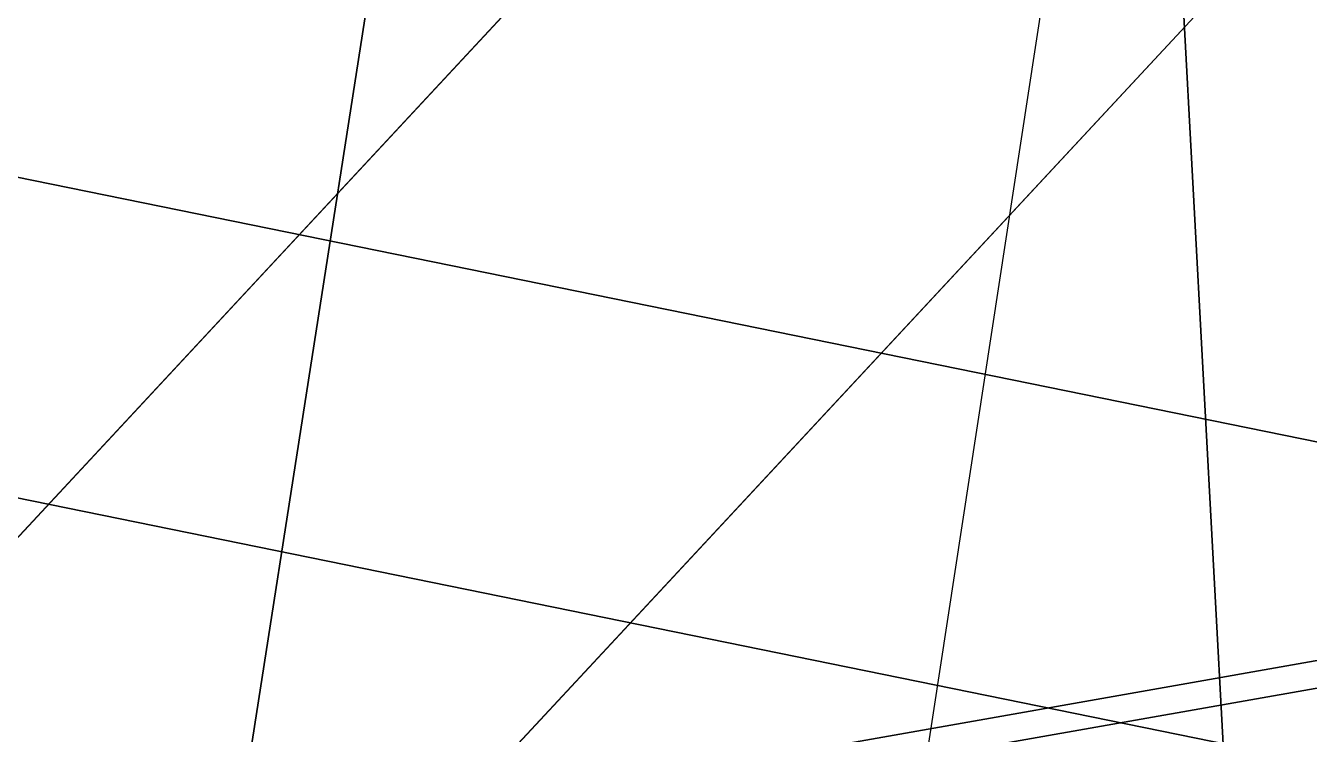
# Model space of a CAD drawing. Header units: metres. Extents: x 503497 to 504361, y 6966567 to 6966857.
# Drawn here: x 504125.425 to 504126.009, y 6966709.776 to 6966710.098 of the extents above; entities that cross this region are included whole.
import ezdxf

# ---------------------------------------------------------------- set-up
doc = ezdxf.new("R2010")
doc.units = ezdxf.units.M

msp = doc.modelspace()

# ---------------------------------------------------------------- linework, layer by layer
at = {"layer": 'SHADOW_APPROVED_20260111T072000'}
for points in [[(504124.9683, 6966704.1079), (504125.9354, 6966710.4181), (504052.7616, 6966725.3221), (504051.7945, 6966719.0119), (504124.9683, 6966704.1079)], [(504142.7149, 6966706.3611), (504141.9137, 6966701.2247), (504060.2357, 6966717.8609), (504061.0369, 6966722.9973), (504142.7149, 6966706.3611)], [(504145.7767, 6966705.8835), (504142.7149, 6966706.3611), (504061.0369, 6966722.9973), (504064.0987, 6966722.5197), (504145.7767, 6966705.8835)], [(504142.7149, 6966706.3611), (504142.7149, 6966706.3611), (504061.0369, 6966722.9973), (504061.0369, 6966722.9973), (504142.7149, 6966706.3611)], [(504144.9755, 6966700.7471), (504145.7767, 6966705.8835), (504064.0987, 6966722.5197), (504063.2975, 6966717.3833), (504144.9755, 6966700.7471)]]:
    msp.add_lwpolyline(points, close=True, dxfattribs=at)
msp.add_lwpolyline([(504124.6436, 6966689.8311), (504125.6223, 6966696.1052), (504122.7613, 6966696.5515), (504123.3955, 6966700.6171), (504123.6735, 6966701.1907), (504124.1841, 6966701.6081), (504124.6865, 6966701.7525), (504126.4679, 6966701.5261), (504126.6349, 6966702.5968), (504125.8564, 6966702.7697), (504125.4218, 6966703.0603), (504125.0625, 6966703.6133), (504124.9683, 6966704.1079), (504125.9354, 6966710.4181), (504127.8093, 6966710.1258), (504128.3574, 6966713.6393), (504140.8554, 6966711.6898), (504140.8554, 6966711.6898), (504140.7719, 6966711.1544), (504144.1851, 6966710.622), (504144.5661, 6966713.0647), (504153.1826, 6966711.7206), (504152.9477, 6966710.2148), (504167.8718, 6966707.8869)], dxfattribs=at)
at = {"layer": 'SHADOW_APPROVED_20260114T072400'}
msp.add_lwpolyline([(504124.9683, 6966704.1079), (504125.9354, 6966710.4181), (504053.927, 6966724.0568), (504052.9599, 6966717.7466), (504124.9683, 6966704.1079)], close=True, dxfattribs=at)
msp.add_lwpolyline([(504124.6436, 6966689.8311), (504125.6223, 6966696.1052), (504122.7613, 6966696.5515), (504123.3955, 6966700.6171), (504123.6735, 6966701.1907), (504124.1841, 6966701.6081), (504124.6865, 6966701.7525), (504126.4679, 6966701.5261), (504126.6349, 6966702.5968), (504125.8564, 6966702.7697), (504125.4218, 6966703.0603), (504125.0625, 6966703.6133), (504124.9683, 6966704.1079), (504125.9354, 6966710.4181), (504127.8093, 6966710.1258), (504128.3574, 6966713.6393), (504140.8554, 6966711.6898), (504140.8554, 6966711.6898), (504140.7719, 6966711.1544), (504144.1851, 6966710.622), (504144.5661, 6966713.0647), (504153.1826, 6966711.7206), (504152.9477, 6966710.2148), (504167.8718, 6966707.8869)], dxfattribs=at)
at = {"layer": 'SHADOW_APPROVED_20260122T071500'}
msp.add_lwpolyline([(504124.9683, 6966704.1079), (504125.9354, 6966710.4181), (504043.3689, 6966725.1862), (504042.4018, 6966718.876), (504124.9683, 6966704.1079)], close=True, dxfattribs=at)
msp.add_lwpolyline([(504124.6436, 6966689.8311), (504125.6223, 6966696.1052), (504122.7613, 6966696.5515), (504123.3955, 6966700.6171), (504123.6735, 6966701.1907), (504124.1841, 6966701.6081), (504124.6865, 6966701.7525), (504126.4679, 6966701.5261), (504126.6349, 6966702.5968), (504125.8564, 6966702.7697), (504125.4218, 6966703.0603), (504125.0625, 6966703.6133), (504124.9683, 6966704.1079), (504125.9354, 6966710.4181), (504127.8093, 6966710.1258), (504128.3574, 6966713.6393), (504140.8554, 6966711.6898), (504140.8554, 6966711.6898), (504140.7719, 6966711.1544), (504144.1851, 6966710.622), (504144.5661, 6966713.0647), (504153.1826, 6966711.7206), (504152.9477, 6966710.2148), (504167.8718, 6966707.8869)], dxfattribs=at)
at = {"layer": 'SHADOW_APPROVED_20260124T072500'}
msp.add_lwpolyline([(504124.9683, 6966704.1079), (504125.9354, 6966710.4181), (504049.6923, 6966722.1331), (504048.7252, 6966715.8229), (504124.9683, 6966704.1079)], close=True, dxfattribs=at)
msp.add_lwpolyline([(504124.6436, 6966689.8311), (504125.6223, 6966696.1052), (504122.7613, 6966696.5515), (504123.3955, 6966700.6171), (504123.6735, 6966701.1907), (504124.1841, 6966701.6081), (504124.6865, 6966701.7525), (504126.4679, 6966701.5261), (504126.6349, 6966702.5968), (504125.8564, 6966702.7697), (504125.4218, 6966703.0603), (504125.0625, 6966703.6133), (504124.9683, 6966704.1079), (504125.9354, 6966710.4181), (504127.8093, 6966710.1258), (504128.3574, 6966713.6393), (504140.8554, 6966711.6898), (504140.8554, 6966711.6898), (504140.7719, 6966711.1544), (504144.1851, 6966710.622), (504144.5661, 6966713.0647), (504153.1826, 6966711.7206), (504152.9477, 6966710.2148), (504167.8718, 6966707.8869)], dxfattribs=at)
at = {"layer": 'SHADOW_APPROVED_20260126T071100'}
msp.add_lwpolyline([(504124.9683, 6966704.1079), (504125.9354, 6966710.4181), (504037.5103, 6966725.4639), (504036.5432, 6966719.1537), (504124.9683, 6966704.1079)], close=True, dxfattribs=at)
msp.add_lwpolyline([(504124.6436, 6966689.8311), (504125.6223, 6966696.1052), (504122.7613, 6966696.5515), (504123.3955, 6966700.6171), (504123.6735, 6966701.1907), (504124.1841, 6966701.6081), (504124.6865, 6966701.7525), (504126.4679, 6966701.5261), (504126.6349, 6966702.5968), (504125.8564, 6966702.7697), (504125.4218, 6966703.0603), (504125.0625, 6966703.6133), (504124.9683, 6966704.1079), (504125.9354, 6966710.4181), (504127.8093, 6966710.1258), (504128.3574, 6966713.6393), (504140.8554, 6966711.6898), (504140.8554, 6966711.6898), (504140.7719, 6966711.1544), (504144.1851, 6966710.622), (504144.5661, 6966713.0647), (504153.1826, 6966711.7206), (504152.9477, 6966710.2148), (504167.8718, 6966707.8869)], dxfattribs=at)
at = {"layer": 'SHADOW_APPROVED_20260127T071900'}
msp.add_lwpolyline([(504124.9683, 6966704.1079), (504125.9354, 6966710.4181), (504043.5925, 6966722.9107), (504042.6254, 6966716.6005), (504124.9683, 6966704.1079)], close=True, dxfattribs=at)
msp.add_lwpolyline([(504124.6436, 6966689.8311), (504125.6223, 6966696.1052), (504122.7613, 6966696.5515), (504123.3955, 6966700.6171), (504123.6735, 6966701.1907), (504124.1841, 6966701.6081), (504124.6865, 6966701.7525), (504126.4679, 6966701.5261), (504126.6349, 6966702.5968), (504125.8564, 6966702.7697), (504125.4218, 6966703.0603), (504125.0625, 6966703.6133), (504124.9683, 6966704.1079), (504125.9354, 6966710.4181), (504127.8093, 6966710.1258), (504128.3574, 6966713.6393), (504140.8554, 6966711.6898), (504140.8554, 6966711.6898), (504140.7719, 6966711.1544), (504144.1851, 6966710.622), (504144.5661, 6966713.0647), (504153.1826, 6966711.7206), (504152.9477, 6966710.2148), (504167.8718, 6966707.8869)], dxfattribs=at)
at = {"layer": 'SHADOW_APPROVED_20260129T071100'}
msp.add_lwpolyline([(504124.9683, 6966704.1079), (504125.9354, 6966710.4181), (504035.4897, 6966724.6369), (504034.5226, 6966718.3267), (504124.9683, 6966704.1079)], close=True, dxfattribs=at)
msp.add_lwpolyline([(504124.6436, 6966689.8311), (504125.6223, 6966696.1052), (504122.7613, 6966696.5515), (504123.3955, 6966700.6171), (504123.6735, 6966701.1907), (504124.1841, 6966701.6081), (504124.6865, 6966701.7525), (504126.4679, 6966701.5261), (504126.6349, 6966702.5968), (504125.8564, 6966702.7697), (504125.4218, 6966703.0603), (504125.0625, 6966703.6133), (504124.9683, 6966704.1079), (504125.9354, 6966710.4181), (504127.8093, 6966710.1258), (504128.3574, 6966713.6393), (504140.8554, 6966711.6898), (504140.8554, 6966711.6898), (504140.7719, 6966711.1544), (504144.1851, 6966710.622), (504144.5661, 6966713.0647), (504153.1826, 6966711.7206), (504152.9477, 6966710.2148), (504167.8718, 6966707.8869)], dxfattribs=at)
at = {"layer": 'SHADOW_APPROVED_20260130T071100'}
msp.add_lwpolyline([(504124.9683, 6966704.1079), (504125.9354, 6966710.4181), (504034.8035, 6966724.3323), (504033.8364, 6966718.0221), (504124.9683, 6966704.1079)], close=True, dxfattribs=at)
msp.add_lwpolyline([(504124.6436, 6966689.8311), (504125.6223, 6966696.1052), (504122.7613, 6966696.5515), (504123.3955, 6966700.6171), (504123.6735, 6966701.1907), (504124.1841, 6966701.6081), (504124.6865, 6966701.7525), (504126.4679, 6966701.5261), (504126.6349, 6966702.5968), (504125.8564, 6966702.7697), (504125.4218, 6966703.0603), (504125.0625, 6966703.6133), (504124.9683, 6966704.1079), (504125.9354, 6966710.4181), (504127.8093, 6966710.1258), (504128.3574, 6966713.6393), (504140.8554, 6966711.6898), (504140.8554, 6966711.6898), (504140.7719, 6966711.1544), (504144.1851, 6966710.622), (504144.5661, 6966713.0647), (504153.1826, 6966711.7206), (504152.9477, 6966710.2148), (504167.8718, 6966707.8869)], dxfattribs=at)
at = {"layer": 'SHADOW_APPROVED_20260203T070000'}
msp.add_lwpolyline([(504124.9683, 6966704.1079), (504125.9354, 6966710.4181), (504019.9112, 6966726.7195), (504018.9441, 6966720.4093), (504124.9683, 6966704.1079)], close=True, dxfattribs=at)
msp.add_lwpolyline([(504124.6436, 6966689.8311), (504125.6223, 6966696.1052), (504122.7613, 6966696.5515), (504123.3955, 6966700.6171), (504123.6735, 6966701.1907), (504124.1841, 6966701.6081), (504124.6865, 6966701.7525), (504126.4679, 6966701.5261), (504126.6349, 6966702.5968), (504125.8564, 6966702.7697), (504125.4218, 6966703.0603), (504125.0625, 6966703.6133), (504124.9683, 6966704.1079), (504125.9354, 6966710.4181), (504127.8093, 6966710.1258), (504128.3574, 6966713.6393), (504140.8554, 6966711.6898), (504140.8554, 6966711.6898), (504140.7719, 6966711.1544), (504144.1851, 6966710.622), (504144.5661, 6966713.0647), (504153.1826, 6966711.7206), (504152.9477, 6966710.2148), (504167.8718, 6966707.8869)], dxfattribs=at)
at = {"layer": 'SHADOW_APPROVED_20260314T074000'}
for points in [[(504127.8093, 6966710.1258), (504128.3574, 6966713.6393), (504040.6029, 6966698.1829), (504040.0548, 6966694.6694), (504127.8093, 6966710.1258)], [(504144.1851, 6966710.622), (504144.5661, 6966713.0647), (504056.8116, 6966697.6083), (504056.4306, 6966695.1656), (504144.1851, 6966710.622)], [(504144.5661, 6966713.0647), (504153.1826, 6966711.7206), (504065.4281, 6966696.2642), (504056.8116, 6966697.6083), (504144.5661, 6966713.0647)], [(504124.9683, 6966704.1079), (504125.9354, 6966710.4181), (504038.1809, 6966694.9617), (504037.2138, 6966688.6515), (504124.9683, 6966704.1079)], [(504125.9354, 6966710.4181), (504127.8093, 6966710.1258), (504040.0548, 6966694.6694), (504038.1809, 6966694.9617), (504125.9354, 6966710.4181)]]:
    msp.add_lwpolyline(points, close=True, dxfattribs=at)
msp.add_lwpolyline([(504124.6436, 6966689.8311), (504125.6223, 6966696.1052), (504122.7613, 6966696.5515), (504123.3955, 6966700.6171), (504123.6735, 6966701.1907), (504124.1841, 6966701.6081), (504124.6865, 6966701.7525), (504126.4679, 6966701.5261), (504126.6349, 6966702.5968), (504125.8564, 6966702.7697), (504125.4218, 6966703.0603), (504125.0625, 6966703.6133), (504124.9683, 6966704.1079), (504125.9354, 6966710.4181), (504127.8093, 6966710.1258), (504128.3574, 6966713.6393), (504140.8554, 6966711.6898), (504140.8554, 6966711.6898), (504140.7719, 6966711.1544), (504144.1851, 6966710.622), (504144.5661, 6966713.0647), (504153.1826, 6966711.7206), (504152.9477, 6966710.2148), (504167.8718, 6966707.8869)], dxfattribs=at)
at = {"layer": 'SHADOW_APPROVED_20260426T070000'}
msp.add_lwpolyline([(504124.6436, 6966689.8311), (504125.6223, 6966696.1052), (504122.7613, 6966696.5515), (504123.3955, 6966700.6171), (504123.6735, 6966701.1907), (504124.1841, 6966701.6081), (504124.6865, 6966701.7525), (504126.4679, 6966701.5261), (504126.6349, 6966702.5968), (504125.8564, 6966702.7697), (504125.4218, 6966703.0603), (504125.0625, 6966703.6133), (504124.9683, 6966704.1079), (504125.9354, 6966710.4181), (504127.8093, 6966710.1258), (504128.3574, 6966713.6393), (504140.8554, 6966711.6898), (504140.8554, 6966711.6898), (504140.7719, 6966711.1544), (504144.1851, 6966710.622), (504144.5661, 6966713.0647), (504153.1826, 6966711.7206), (504152.9477, 6966710.2148), (504167.8718, 6966707.8869)], dxfattribs=at)
msp.add_lwpolyline([(504124.9683, 6966704.1079), (504125.9354, 6966710.4181), (503908.8078, 6966628.3563), (503907.8407, 6966622.0461), (504124.9683, 6966704.1079)], close=True, dxfattribs=at)
at = {"layer": 'SHADOW_APPROVED_20260621T090000'}
for points in [[(504161.9915, 6966748.8559), (504162.3543, 6966751.1815), (504098.3679, 6966682.367), (504098.0051, 6966680.0414), (504161.9915, 6966748.8559)], [(504160.6196, 6966749.0699), (504161.9915, 6966748.8559), (504098.0051, 6966680.0414), (504096.6332, 6966680.2554), (504160.6196, 6966749.0699)], [(504124.9683, 6966704.1079), (504125.9354, 6966710.4181), (504067.4191, 6966647.4865), (504066.452, 6966641.1763), (504124.9683, 6966704.1079)], [(504125.9354, 6966710.4181), (504127.8093, 6966710.1258), (504069.293, 6966647.1942), (504067.4191, 6966647.4865), (504125.9354, 6966710.4181)]]:
    msp.add_lwpolyline(points, close=True, dxfattribs=at)
msp.add_lwpolyline([(504124.6436, 6966689.8311), (504125.6223, 6966696.1052), (504122.7613, 6966696.5515), (504123.3955, 6966700.6171), (504123.6735, 6966701.1907), (504124.1841, 6966701.6081), (504124.6865, 6966701.7525), (504126.4679, 6966701.5261), (504126.6349, 6966702.5968), (504125.8564, 6966702.7697), (504125.4218, 6966703.0603), (504125.0625, 6966703.6133), (504124.9683, 6966704.1079), (504125.9354, 6966710.4181), (504127.8093, 6966710.1258), (504128.3574, 6966713.6393), (504140.8554, 6966711.6898), (504140.8554, 6966711.6898), (504140.7719, 6966711.1544), (504144.1851, 6966710.622), (504144.5661, 6966713.0647), (504153.1826, 6966711.7206), (504152.9477, 6966710.2148), (504167.8718, 6966707.8869)], dxfattribs=at)
at = {"layer": 'SHADOW_APPROVED_20260621T120000'}
msp.add_lwpolyline([(504124.6436, 6966689.8311), (504125.6223, 6966696.1052), (504122.7613, 6966696.5515), (504123.3955, 6966700.6171), (504123.6735, 6966701.1907), (504124.1841, 6966701.6081), (504124.6865, 6966701.7525), (504126.4679, 6966701.5261), (504126.6349, 6966702.5968), (504125.8564, 6966702.7697), (504125.4218, 6966703.0603), (504125.0625, 6966703.6133), (504124.9683, 6966704.1079), (504125.9354, 6966710.4181), (504127.8093, 6966710.1258), (504128.3574, 6966713.6393), (504140.8554, 6966711.6898), (504140.8554, 6966711.6898), (504140.7719, 6966711.1544), (504144.1851, 6966710.622), (504144.5661, 6966713.0647), (504153.1826, 6966711.7206), (504152.9477, 6966710.2148), (504167.8718, 6966707.8869)], dxfattribs=at)
for points in [[(504124.9683, 6966704.1079), (504125.9354, 6966710.4181), (504128.5564, 6966661.7453), (504127.5893, 6966655.4351), (504124.9683, 6966704.1079)], [(504125.9354, 6966710.4181), (504127.8093, 6966710.1258), (504130.4303, 6966661.453), (504128.5564, 6966661.7453), (504125.9354, 6966710.4181)]]:
    msp.add_lwpolyline(points, close=True, dxfattribs=at)
at = {"layer": 'SHADOW_APPROVED_20260621T140000'}
msp.add_lwpolyline([(504124.6436, 6966689.8311), (504125.6223, 6966696.1052), (504122.7613, 6966696.5515), (504123.3955, 6966700.6171), (504123.6735, 6966701.1907), (504124.1841, 6966701.6081), (504124.6865, 6966701.7525), (504126.4679, 6966701.5261), (504126.6349, 6966702.5968), (504125.8564, 6966702.7697), (504125.4218, 6966703.0603), (504125.0625, 6966703.6133), (504124.9683, 6966704.1079), (504125.9354, 6966710.4181), (504127.8093, 6966710.1258), (504128.3574, 6966713.6393), (504140.8554, 6966711.6898), (504140.8554, 6966711.6898), (504140.7719, 6966711.1544), (504144.1851, 6966710.622), (504144.5661, 6966713.0647), (504153.1826, 6966711.7206), (504152.9477, 6966710.2148), (504167.8718, 6966707.8869)], dxfattribs=at)
msp.add_lwpolyline([(504124.9683, 6966704.1079), (504125.9354, 6966710.4181), (504164.8451, 6966654.6121), (504163.878, 6966648.3019), (504124.9683, 6966704.1079)], close=True, dxfattribs=at)
at = {"layer": 'SHADOW_APPROVED_20260621T150000'}
msp.add_lwpolyline([(504124.6436, 6966689.8311), (504125.6223, 6966696.1052), (504122.7613, 6966696.5515), (504123.3955, 6966700.6171), (504123.6735, 6966701.1907), (504124.1841, 6966701.6081), (504124.6865, 6966701.7525), (504126.4679, 6966701.5261), (504126.6349, 6966702.5968), (504125.8564, 6966702.7697), (504125.4218, 6966703.0603), (504125.0625, 6966703.6133), (504124.9683, 6966704.1079), (504125.9354, 6966710.4181), (504127.8093, 6966710.1258), (504128.3574, 6966713.6393), (504140.8554, 6966711.6898), (504140.8554, 6966711.6898), (504140.7719, 6966711.1544), (504144.1851, 6966710.622), (504144.5661, 6966713.0647), (504153.1826, 6966711.7206), (504152.9477, 6966710.2148), (504167.8718, 6966707.8869)], dxfattribs=at)
msp.add_lwpolyline([(504124.9683, 6966704.1079), (504125.9354, 6966710.4181), (504199.2155, 6966641.4153), (504198.2484, 6966635.1051), (504124.9683, 6966704.1079)], close=True, dxfattribs=at)
at = {"layer": 'SHADOW_APPROVED_20260621T160000'}
msp.add_lwpolyline([(504124.6436, 6966689.8311), (504125.6223, 6966696.1052), (504122.7613, 6966696.5515), (504123.3955, 6966700.6171), (504123.6735, 6966701.1907), (504124.1841, 6966701.6081), (504124.6865, 6966701.7525), (504126.4679, 6966701.5261), (504126.6349, 6966702.5968), (504125.8564, 6966702.7697), (504125.4218, 6966703.0603), (504125.0625, 6966703.6133), (504124.9683, 6966704.1079), (504125.9354, 6966710.4181), (504127.8093, 6966710.1258), (504128.3574, 6966713.6393), (504140.8554, 6966711.6898), (504140.8554, 6966711.6898), (504140.7719, 6966711.1544), (504144.1851, 6966710.622), (504144.5661, 6966713.0647), (504153.1826, 6966711.7206), (504152.9477, 6966710.2148), (504167.8718, 6966707.8869)], dxfattribs=at)
msp.add_lwpolyline([(504124.9683, 6966704.1079), (504125.9354, 6966710.4181), (504294.1916, 6966597.3183), (504293.2245, 6966591.0081), (504124.9683, 6966704.1079)], close=True, dxfattribs=at)
at = {"layer": 'SHADOW_APPROVED_20261019T053000'}
msp.add_lwpolyline([(504124.9683, 6966704.1079), (504125.9354, 6966710.4181), (503549.1797, 6966802.5509), (503548.2126, 6966796.2407), (504124.9683, 6966704.1079)], close=True, dxfattribs=at)
msp.add_lwpolyline([(504124.6436, 6966689.8311), (504125.6223, 6966696.1052), (504122.7613, 6966696.5515), (504123.3955, 6966700.6171), (504123.6735, 6966701.1907), (504124.1841, 6966701.6081), (504124.6865, 6966701.7525), (504126.4679, 6966701.5261), (504126.6349, 6966702.5968), (504125.8564, 6966702.7697), (504125.4218, 6966703.0603), (504125.0625, 6966703.6133), (504124.9683, 6966704.1079), (504125.9354, 6966710.4181), (504127.8093, 6966710.1258), (504128.3574, 6966713.6393), (504140.8554, 6966711.6898), (504140.8554, 6966711.6898), (504140.7719, 6966711.1544), (504144.1851, 6966710.622), (504144.5661, 6966713.0647), (504153.1826, 6966711.7206), (504152.9477, 6966710.2148), (504167.8718, 6966707.8869)], dxfattribs=at)
at = {"layer": 'SHADOW_APPROVED_20261112T063500'}
msp.add_lwpolyline([(504124.9683, 6966704.1079), (504125.9354, 6966710.4181), (504027.6571, 6966726.3723), (504026.69, 6966720.0621), (504124.9683, 6966704.1079)], close=True, dxfattribs=at)
msp.add_lwpolyline([(504124.6436, 6966689.8311), (504125.6223, 6966696.1052), (504122.7613, 6966696.5515), (504123.3955, 6966700.6171), (504123.6735, 6966701.1907), (504124.1841, 6966701.6081), (504124.6865, 6966701.7525), (504126.4679, 6966701.5261), (504126.6349, 6966702.5968), (504125.8564, 6966702.7697), (504125.4218, 6966703.0603), (504125.0625, 6966703.6133), (504124.9683, 6966704.1079), (504125.9354, 6966710.4181), (504127.8093, 6966710.1258), (504128.3574, 6966713.6393), (504140.8554, 6966711.6898), (504140.8554, 6966711.6898), (504140.7719, 6966711.1544), (504144.1851, 6966710.622), (504144.5661, 6966713.0647), (504153.1826, 6966711.7206), (504152.9477, 6966710.2148), (504167.8718, 6966707.8869)], dxfattribs=at)
at = {"layer": 'SHADOW_APPROVED_20261113T063500'}
msp.add_lwpolyline([(504124.9683, 6966704.1079), (504125.9354, 6966710.4181), (504028.1253, 6966726.7878), (504027.1582, 6966720.4776), (504124.9683, 6966704.1079)], close=True, dxfattribs=at)
msp.add_lwpolyline([(504124.6436, 6966689.8311), (504125.6223, 6966696.1052), (504122.7613, 6966696.5515), (504123.3955, 6966700.6171), (504123.6735, 6966701.1907), (504124.1841, 6966701.6081), (504124.6865, 6966701.7525), (504126.4679, 6966701.5261), (504126.6349, 6966702.5968), (504125.8564, 6966702.7697), (504125.4218, 6966703.0603), (504125.0625, 6966703.6133), (504124.9683, 6966704.1079), (504125.9354, 6966710.4181), (504127.8093, 6966710.1258), (504128.3574, 6966713.6393), (504140.8554, 6966711.6898), (504140.8554, 6966711.6898), (504140.7719, 6966711.1544), (504144.1851, 6966710.622), (504144.5661, 6966713.0647), (504153.1826, 6966711.7206), (504152.9477, 6966710.2148), (504167.8718, 6966707.8869)], dxfattribs=at)
at = {"layer": 'SHADOW_APPROVED_20261122T065200'}
msp.add_lwpolyline([(504124.9683, 6966704.1079), (504125.9354, 6966710.4181), (504045.7713, 6966724.8689), (504044.8042, 6966718.5587), (504124.9683, 6966704.1079)], close=True, dxfattribs=at)
msp.add_lwpolyline([(504124.6436, 6966689.8311), (504125.6223, 6966696.1052), (504122.7613, 6966696.5515), (504123.3955, 6966700.6171), (504123.6735, 6966701.1907), (504124.1841, 6966701.6081), (504124.6865, 6966701.7525), (504126.4679, 6966701.5261), (504126.6349, 6966702.5968), (504125.8564, 6966702.7697), (504125.4218, 6966703.0603), (504125.0625, 6966703.6133), (504124.9683, 6966704.1079), (504125.9354, 6966710.4181), (504127.8093, 6966710.1258), (504128.3574, 6966713.6393), (504140.8554, 6966711.6898), (504140.8554, 6966711.6898), (504140.7719, 6966711.1544), (504144.1851, 6966710.622), (504144.5661, 6966713.0647), (504153.1826, 6966711.7206), (504152.9477, 6966710.2148), (504167.8718, 6966707.8869)], dxfattribs=at)
at = {"layer": 'SHADOW_APPROVED_20261123T070300'}
msp.add_lwpolyline([(504124.9683, 6966704.1079), (504125.9354, 6966710.4181), (504053.5385, 6966722.4246), (504052.5714, 6966716.1144), (504124.9683, 6966704.1079)], close=True, dxfattribs=at)
msp.add_lwpolyline([(504124.6436, 6966689.8311), (504125.6223, 6966696.1052), (504122.7613, 6966696.5515), (504123.3955, 6966700.6171), (504123.6735, 6966701.1907), (504124.1841, 6966701.6081), (504124.6865, 6966701.7525), (504126.4679, 6966701.5261), (504126.6349, 6966702.5968), (504125.8564, 6966702.7697), (504125.4218, 6966703.0603), (504125.0625, 6966703.6133), (504124.9683, 6966704.1079), (504125.9354, 6966710.4181), (504127.8093, 6966710.1258), (504128.3574, 6966713.6393), (504140.8554, 6966711.6898), (504140.8554, 6966711.6898), (504140.7719, 6966711.1544), (504144.1851, 6966710.622), (504144.5661, 6966713.0647), (504153.1826, 6966711.7206), (504152.9477, 6966710.2148), (504167.8718, 6966707.8869)], dxfattribs=at)
at = {"layer": 'SHADOW_APPROVED_20261221T090000'}
msp.add_lwpolyline([(504124.6436, 6966689.8311), (504125.6223, 6966696.1052), (504122.7613, 6966696.5515), (504123.3955, 6966700.6171), (504123.6735, 6966701.1907), (504124.1841, 6966701.6081), (504124.6865, 6966701.7525), (504126.4679, 6966701.5261), (504126.6349, 6966702.5968), (504125.8564, 6966702.7697), (504125.4218, 6966703.0603), (504125.0625, 6966703.6133), (504124.9683, 6966704.1079), (504125.9354, 6966710.4181), (504127.8093, 6966710.1258), (504128.3574, 6966713.6393), (504140.8554, 6966711.6898), (504140.8554, 6966711.6898), (504140.7719, 6966711.1544), (504144.1851, 6966710.622), (504144.5661, 6966713.0647), (504153.1826, 6966711.7206), (504152.9477, 6966710.2148), (504167.8718, 6966707.8869)], dxfattribs=at)
msp.add_lwpolyline([(504124.9683, 6966704.1079), (504125.9354, 6966710.4181), (504095.6807, 6966712.2175), (504094.7136, 6966705.9073), (504124.9683, 6966704.1079)], close=True, dxfattribs=at)
at = {"layer": 'SHADOW_APPROVED_20261221T120000'}
msp.add_lwpolyline([(504124.6436, 6966689.8311), (504125.6223, 6966696.1052), (504122.7613, 6966696.5515), (504123.3955, 6966700.6171), (504123.6735, 6966701.1907), (504124.1841, 6966701.6081), (504124.6865, 6966701.7525), (504126.4679, 6966701.5261), (504126.6349, 6966702.5968), (504125.8564, 6966702.7697), (504125.4218, 6966703.0603), (504125.0625, 6966703.6133), (504124.9683, 6966704.1079), (504125.9354, 6966710.4181), (504127.8093, 6966710.1258), (504128.3574, 6966713.6393), (504140.8554, 6966711.6898), (504140.8554, 6966711.6898), (504140.7719, 6966711.1544), (504144.1851, 6966710.622), (504144.5661, 6966713.0647), (504153.1826, 6966711.7206), (504152.9477, 6966710.2148), (504167.8718, 6966707.8869)], dxfattribs=at)
msp.add_lwpolyline([(504124.9683, 6966704.1079), (504125.9354, 6966710.4181), (504128.2079, 6966707.6873), (504127.2408, 6966701.3771), (504124.9683, 6966704.1079)], close=True, dxfattribs=at)
at = {"layer": 'SHADOW_APPROVED_20261221T150000'}
msp.add_lwpolyline([(504124.9683, 6966704.1079), (504125.9354, 6966710.4181), (504163.6293, 6966714.4384), (504162.6622, 6966708.1282), (504124.9683, 6966704.1079)], close=True, dxfattribs=at)
msp.add_lwpolyline([(504124.6436, 6966689.8311), (504125.6223, 6966696.1052), (504122.7613, 6966696.5515), (504123.3955, 6966700.6171), (504123.6735, 6966701.1907), (504124.1841, 6966701.6081), (504124.6865, 6966701.7525), (504126.4679, 6966701.5261), (504126.6349, 6966702.5968), (504125.8564, 6966702.7697), (504125.4218, 6966703.0603), (504125.0625, 6966703.6133), (504124.9683, 6966704.1079), (504125.9354, 6966710.4181), (504127.8093, 6966710.1258), (504128.3574, 6966713.6393), (504140.8554, 6966711.6898), (504140.8554, 6966711.6898), (504140.7719, 6966711.1544), (504144.1851, 6966710.622), (504144.5661, 6966713.0647), (504153.1826, 6966711.7206), (504152.9477, 6966710.2148), (504167.8718, 6966707.8869)], dxfattribs=at)
at = {"layer": 'SHADOW_APPROVED_20261221T160000'}
msp.add_lwpolyline([(504124.9683, 6966704.1079), (504125.9354, 6966710.4181), (504185.4972, 6966722.3699), (504184.5301, 6966716.0597), (504124.9683, 6966704.1079)], close=True, dxfattribs=at)
msp.add_lwpolyline([(504124.6436, 6966689.8311), (504125.6223, 6966696.1052), (504122.7613, 6966696.5515), (504123.3955, 6966700.6171), (504123.6735, 6966701.1907), (504124.1841, 6966701.6081), (504124.6865, 6966701.7525), (504126.4679, 6966701.5261), (504126.6349, 6966702.5968), (504125.8564, 6966702.7697), (504125.4218, 6966703.0603), (504125.0625, 6966703.6133), (504124.9683, 6966704.1079), (504125.9354, 6966710.4181), (504127.8093, 6966710.1258), (504128.3574, 6966713.6393), (504140.8554, 6966711.6898), (504140.8554, 6966711.6898), (504140.7719, 6966711.1544), (504144.1851, 6966710.622), (504144.5661, 6966713.0647), (504153.1826, 6966711.7206), (504152.9477, 6966710.2148), (504167.8718, 6966707.8869)], dxfattribs=at)
at = {"layer": 'SHADOW_APPROVED_20261221T170000'}
msp.add_lwpolyline([(504124.9683, 6966704.1079), (504125.9354, 6966710.4181), (504229.1353, 6966741.3057), (504228.1682, 6966734.9955), (504124.9683, 6966704.1079)], close=True, dxfattribs=at)
msp.add_lwpolyline([(504124.6436, 6966689.8311), (504125.6223, 6966696.1052), (504122.7613, 6966696.5515), (504123.3955, 6966700.6171), (504123.6735, 6966701.1907), (504124.1841, 6966701.6081), (504124.6865, 6966701.7525), (504126.4679, 6966701.5261), (504126.6349, 6966702.5968), (504125.8564, 6966702.7697), (504125.4218, 6966703.0603), (504125.0625, 6966703.6133), (504124.9683, 6966704.1079), (504125.9354, 6966710.4181), (504127.8093, 6966710.1258), (504128.3574, 6966713.6393), (504140.8554, 6966711.6898), (504140.8554, 6966711.6898), (504140.7719, 6966711.1544), (504144.1851, 6966710.622), (504144.5661, 6966713.0647), (504153.1826, 6966711.7206), (504152.9477, 6966710.2148), (504167.8718, 6966707.8869)], dxfattribs=at)
at = {"layer": 'SHADOW_COMPARATOR_RL48_20260111T072000'}
msp.add_lwpolyline([(504124.9683, 6966704.1079), (504125.9354, 6966710.4181), (504080.3081, 6966719.7115), (504079.341, 6966713.4013), (504124.9683, 6966704.1079)], close=True, dxfattribs=at)
msp.add_lwpolyline([(504124.6436, 6966689.8311), (504125.6223, 6966696.1052), (504122.7613, 6966696.5515), (504123.3955, 6966700.6171), (504123.6735, 6966701.1907), (504124.1841, 6966701.6081), (504124.6865, 6966701.7525), (504126.4679, 6966701.5261), (504126.6349, 6966702.5968), (504125.8564, 6966702.7697), (504125.4218, 6966703.0603), (504125.0625, 6966703.6133), (504124.9683, 6966704.1079), (504125.9354, 6966710.4181), (504127.8093, 6966710.1258), (504128.3574, 6966713.6393), (504140.8554, 6966711.6898), (504140.8554, 6966711.6898), (504140.7719, 6966711.1544), (504144.1851, 6966710.622), (504144.5661, 6966713.0647), (504153.1826, 6966711.7206), (504152.9477, 6966710.2148), (504167.8718, 6966707.8869)], dxfattribs=at)
at = {"layer": 'SHADOW_COMPARATOR_RL48_20260114T072400'}
msp.add_lwpolyline([(504124.9683, 6966704.1079), (504125.9354, 6966710.4181), (504081.0348, 6966718.9225), (504080.0677, 6966712.6123), (504124.9683, 6966704.1079)], close=True, dxfattribs=at)
msp.add_lwpolyline([(504124.6436, 6966689.8311), (504125.6223, 6966696.1052), (504122.7613, 6966696.5515), (504123.3955, 6966700.6171), (504123.6735, 6966701.1907), (504124.1841, 6966701.6081), (504124.6865, 6966701.7525), (504126.4679, 6966701.5261), (504126.6349, 6966702.5968), (504125.8564, 6966702.7697), (504125.4218, 6966703.0603), (504125.0625, 6966703.6133), (504124.9683, 6966704.1079), (504125.9354, 6966710.4181), (504127.8093, 6966710.1258), (504128.3574, 6966713.6393), (504140.8554, 6966711.6898), (504140.8554, 6966711.6898), (504140.7719, 6966711.1544), (504144.1851, 6966710.622), (504144.5661, 6966713.0647), (504153.1826, 6966711.7206), (504152.9477, 6966710.2148), (504167.8718, 6966707.8869)], dxfattribs=at)
at = {"layer": 'SHADOW_COMPARATOR_RL48_20260122T071500'}
msp.add_lwpolyline([(504124.9683, 6966704.1079), (504125.9354, 6966710.4181), (504074.4513, 6966719.6267), (504073.4842, 6966713.3165), (504124.9683, 6966704.1079)], close=True, dxfattribs=at)
msp.add_lwpolyline([(504124.6436, 6966689.8311), (504125.6223, 6966696.1052), (504122.7613, 6966696.5515), (504123.3955, 6966700.6171), (504123.6735, 6966701.1907), (504124.1841, 6966701.6081), (504124.6865, 6966701.7525), (504126.4679, 6966701.5261), (504126.6349, 6966702.5968), (504125.8564, 6966702.7697), (504125.4218, 6966703.0603), (504125.0625, 6966703.6133), (504124.9683, 6966704.1079), (504125.9354, 6966710.4181), (504127.8093, 6966710.1258), (504128.3574, 6966713.6393), (504140.8554, 6966711.6898), (504140.8554, 6966711.6898), (504140.7719, 6966711.1544), (504144.1851, 6966710.622), (504144.5661, 6966713.0647), (504153.1826, 6966711.7206), (504152.9477, 6966710.2148), (504167.8718, 6966707.8869)], dxfattribs=at)
at = {"layer": 'SHADOW_COMPARATOR_RL48_20260124T072500'}
msp.add_lwpolyline([(504124.9683, 6966704.1079), (504125.9354, 6966710.4181), (504078.3942, 6966717.723), (504077.4271, 6966711.4128), (504124.9683, 6966704.1079)], close=True, dxfattribs=at)
msp.add_lwpolyline([(504124.6436, 6966689.8311), (504125.6223, 6966696.1052), (504122.7613, 6966696.5515), (504123.3955, 6966700.6171), (504123.6735, 6966701.1907), (504124.1841, 6966701.6081), (504124.6865, 6966701.7525), (504126.4679, 6966701.5261), (504126.6349, 6966702.5968), (504125.8564, 6966702.7697), (504125.4218, 6966703.0603), (504125.0625, 6966703.6133), (504124.9683, 6966704.1079), (504125.9354, 6966710.4181), (504127.8093, 6966710.1258), (504128.3574, 6966713.6393), (504140.8554, 6966711.6898), (504140.8554, 6966711.6898), (504140.7719, 6966711.1544), (504144.1851, 6966710.622), (504144.5661, 6966713.0647), (504153.1826, 6966711.7206), (504152.9477, 6966710.2148), (504167.8718, 6966707.8869)], dxfattribs=at)
at = {"layer": 'SHADOW_COMPARATOR_RL48_20260126T071100'}
msp.add_lwpolyline([(504124.9683, 6966704.1079), (504125.9354, 6966710.4181), (504070.7982, 6966719.7999), (504069.8311, 6966713.4897), (504124.9683, 6966704.1079)], close=True, dxfattribs=at)
msp.add_lwpolyline([(504124.6436, 6966689.8311), (504125.6223, 6966696.1052), (504122.7613, 6966696.5515), (504123.3955, 6966700.6171), (504123.6735, 6966701.1907), (504124.1841, 6966701.6081), (504124.6865, 6966701.7525), (504126.4679, 6966701.5261), (504126.6349, 6966702.5968), (504125.8564, 6966702.7697), (504125.4218, 6966703.0603), (504125.0625, 6966703.6133), (504124.9683, 6966704.1079), (504125.9354, 6966710.4181), (504127.8093, 6966710.1258), (504128.3574, 6966713.6393), (504140.8554, 6966711.6898), (504140.8554, 6966711.6898), (504140.7719, 6966711.1544), (504144.1851, 6966710.622), (504144.5661, 6966713.0647), (504153.1826, 6966711.7206), (504152.9477, 6966710.2148), (504167.8718, 6966707.8869)], dxfattribs=at)
at = {"layer": 'SHADOW_COMPARATOR_RL48_20260127T071900'}
msp.add_lwpolyline([(504124.9683, 6966704.1079), (504125.9354, 6966710.4181), (504074.5907, 6966718.2078), (504073.6236, 6966711.8976), (504124.9683, 6966704.1079)], close=True, dxfattribs=at)
msp.add_lwpolyline([(504124.6436, 6966689.8311), (504125.6223, 6966696.1052), (504122.7613, 6966696.5515), (504123.3955, 6966700.6171), (504123.6735, 6966701.1907), (504124.1841, 6966701.6081), (504124.6865, 6966701.7525), (504126.4679, 6966701.5261), (504126.6349, 6966702.5968), (504125.8564, 6966702.7697), (504125.4218, 6966703.0603), (504125.0625, 6966703.6133), (504124.9683, 6966704.1079), (504125.9354, 6966710.4181), (504127.8093, 6966710.1258), (504128.3574, 6966713.6393), (504140.8554, 6966711.6898), (504140.8554, 6966711.6898), (504140.7719, 6966711.1544), (504144.1851, 6966710.622), (504144.5661, 6966713.0647), (504153.1826, 6966711.7206), (504152.9477, 6966710.2148), (504167.8718, 6966707.8869)], dxfattribs=at)
at = {"layer": 'SHADOW_COMPARATOR_RL48_20260129T071100'}
msp.add_lwpolyline([(504124.9683, 6966704.1079), (504125.9354, 6966710.4181), (504069.5382, 6966719.2842), (504068.5711, 6966712.974), (504124.9683, 6966704.1079)], close=True, dxfattribs=at)
msp.add_lwpolyline([(504124.6436, 6966689.8311), (504125.6223, 6966696.1052), (504122.7613, 6966696.5515), (504123.3955, 6966700.6171), (504123.6735, 6966701.1907), (504124.1841, 6966701.6081), (504124.6865, 6966701.7525), (504126.4679, 6966701.5261), (504126.6349, 6966702.5968), (504125.8564, 6966702.7697), (504125.4218, 6966703.0603), (504125.0625, 6966703.6133), (504124.9683, 6966704.1079), (504125.9354, 6966710.4181), (504127.8093, 6966710.1258), (504128.3574, 6966713.6393), (504140.8554, 6966711.6898), (504140.8554, 6966711.6898), (504140.7719, 6966711.1544), (504144.1851, 6966710.622), (504144.5661, 6966713.0647), (504153.1826, 6966711.7206), (504152.9477, 6966710.2148), (504167.8718, 6966707.8869)], dxfattribs=at)
at = {"layer": 'SHADOW_COMPARATOR_RL48_20260130T071100'}
msp.add_lwpolyline([(504124.9683, 6966704.1079), (504125.9354, 6966710.4181), (504069.1103, 6966719.0943), (504068.1432, 6966712.7841), (504124.9683, 6966704.1079)], close=True, dxfattribs=at)
msp.add_lwpolyline([(504124.6436, 6966689.8311), (504125.6223, 6966696.1052), (504122.7613, 6966696.5515), (504123.3955, 6966700.6171), (504123.6735, 6966701.1907), (504124.1841, 6966701.6081), (504124.6865, 6966701.7525), (504126.4679, 6966701.5261), (504126.6349, 6966702.5968), (504125.8564, 6966702.7697), (504125.4218, 6966703.0603), (504125.0625, 6966703.6133), (504124.9683, 6966704.1079), (504125.9354, 6966710.4181), (504127.8093, 6966710.1258), (504128.3574, 6966713.6393), (504140.8554, 6966711.6898), (504140.8554, 6966711.6898), (504140.7719, 6966711.1544), (504144.1851, 6966710.622), (504144.5661, 6966713.0647), (504153.1826, 6966711.7206), (504152.9477, 6966710.2148), (504167.8718, 6966707.8869)], dxfattribs=at)
at = {"layer": 'SHADOW_COMPARATOR_RL48_20260203T070000'}
msp.add_lwpolyline([(504124.9683, 6966704.1079), (504125.9354, 6966710.4181), (504059.8243, 6966720.5828), (504058.8572, 6966714.2726), (504124.9683, 6966704.1079)], close=True, dxfattribs=at)
msp.add_lwpolyline([(504124.6436, 6966689.8311), (504125.6223, 6966696.1052), (504122.7613, 6966696.5515), (504123.3955, 6966700.6171), (504123.6735, 6966701.1907), (504124.1841, 6966701.6081), (504124.6865, 6966701.7525), (504126.4679, 6966701.5261), (504126.6349, 6966702.5968), (504125.8564, 6966702.7697), (504125.4218, 6966703.0603), (504125.0625, 6966703.6133), (504124.9683, 6966704.1079), (504125.9354, 6966710.4181), (504127.8093, 6966710.1258), (504128.3574, 6966713.6393), (504140.8554, 6966711.6898), (504140.8554, 6966711.6898), (504140.7719, 6966711.1544), (504144.1851, 6966710.622), (504144.5661, 6966713.0647), (504153.1826, 6966711.7206), (504152.9477, 6966710.2148), (504167.8718, 6966707.8869)], dxfattribs=at)
at = {"layer": 'SHADOW_COMPARATOR_RL48_20260314T074000'}
for points in [[(504127.8093, 6966710.1258), (504128.3574, 6966713.6393), (504073.6383, 6966704.0015), (504073.0902, 6966700.488), (504127.8093, 6966710.1258)], [(504144.1851, 6966710.622), (504144.5661, 6966713.0647), (504089.847, 6966703.4269), (504089.466, 6966700.9842), (504144.1851, 6966710.622)], [(504144.5661, 6966713.0647), (504153.1826, 6966711.7206), (504098.4635, 6966702.0828), (504089.847, 6966703.4269), (504144.5661, 6966713.0647)], [(504124.9683, 6966704.1079), (504125.9354, 6966710.4181), (504071.2163, 6966700.7803), (504070.2492, 6966694.4701), (504124.9683, 6966704.1079)], [(504125.9354, 6966710.4181), (504127.8093, 6966710.1258), (504073.0902, 6966700.488), (504071.2163, 6966700.7803), (504125.9354, 6966710.4181)]]:
    msp.add_lwpolyline(points, close=True, dxfattribs=at)
msp.add_lwpolyline([(504124.6436, 6966689.8311), (504125.6223, 6966696.1052), (504122.7613, 6966696.5515), (504123.3955, 6966700.6171), (504123.6735, 6966701.1907), (504124.1841, 6966701.6081), (504124.6865, 6966701.7525), (504126.4679, 6966701.5261), (504126.6349, 6966702.5968), (504125.8564, 6966702.7697), (504125.4218, 6966703.0603), (504125.0625, 6966703.6133), (504124.9683, 6966704.1079), (504125.9354, 6966710.4181), (504127.8093, 6966710.1258), (504128.3574, 6966713.6393), (504140.8554, 6966711.6898), (504140.8554, 6966711.6898), (504140.7719, 6966711.1544), (504144.1851, 6966710.622), (504144.5661, 6966713.0647), (504153.1826, 6966711.7206), (504152.9477, 6966710.2148), (504167.8718, 6966707.8869)], dxfattribs=at)
at = {"layer": 'SHADOW_COMPARATOR_RL48_20260426T070000'}
msp.add_lwpolyline([(504124.6436, 6966689.8311), (504125.6223, 6966696.1052), (504122.7613, 6966696.5515), (504123.3955, 6966700.6171), (504123.6735, 6966701.1907), (504124.1841, 6966701.6081), (504124.6865, 6966701.7525), (504126.4679, 6966701.5261), (504126.6349, 6966702.5968), (504125.8564, 6966702.7697), (504125.4218, 6966703.0603), (504125.0625, 6966703.6133), (504124.9683, 6966704.1079), (504125.9354, 6966710.4181), (504127.8093, 6966710.1258), (504128.3574, 6966713.6393), (504140.8554, 6966711.6898), (504140.8554, 6966711.6898), (504140.7719, 6966711.1544), (504144.1851, 6966710.622), (504144.5661, 6966713.0647), (504153.1826, 6966711.7206), (504152.9477, 6966710.2148), (504167.8718, 6966707.8869)], dxfattribs=at)
msp.add_lwpolyline([(504124.9683, 6966704.1079), (504125.9354, 6966710.4181), (503990.5461, 6966659.2487), (503989.579, 6966652.9385), (504124.9683, 6966704.1079)], close=True, dxfattribs=at)
at = {"layer": 'SHADOW_COMPARATOR_RL48_20260621T090000'}
for points in [[(504161.9915, 6966748.8559), (504162.3543, 6966751.1815), (504125.8666, 6966711.9407), (504125.5038, 6966709.6151), (504161.9915, 6966748.8559)], [(504160.6196, 6966749.0699), (504161.9915, 6966748.8559), (504125.5038, 6966709.6151), (504124.1319, 6966709.8291), (504160.6196, 6966749.0699)], [(504093.1175, 6966701.6249), (504095.4663, 6966716.6828), (504124.4947, 6966712.1547), (504124.1319, 6966709.8291), (504125.5038, 6966709.6151), (504125.8666, 6966711.9407), (504140.5732, 6966709.6467), (504138.8272, 6966698.4536), (504135.5479, 6966698.9651), (504135.3861, 6966697.9278), (504138.314, 6966697.4711), (504136.5837, 6966686.3784), (504122.1114, 6966688.6359), (504121.8165, 6966686.7453), (504113.0494, 6966688.1129), (504113.5035, 6966691.0241), (504110.4417, 6966691.5017), (504110.2904, 6966690.5313), (504101.9583, 6966691.831), (504101.5355, 6966689.1206), (504091.4133, 6966690.6995), (504093.1175, 6966701.6249)], [(504124.9683, 6966704.1079), (504125.9354, 6966710.4181), (504089.4477, 6966671.1773), (504088.4806, 6966664.8671), (504124.9683, 6966704.1079)], [(504125.9354, 6966710.4181), (504127.8093, 6966710.1258), (504091.3216, 6966670.885), (504089.4477, 6966671.1773), (504125.9354, 6966710.4181)]]:
    msp.add_lwpolyline(points, close=True, dxfattribs=at)
msp.add_lwpolyline([(504124.6436, 6966689.8311), (504125.6223, 6966696.1052), (504122.7613, 6966696.5515), (504123.3955, 6966700.6171), (504123.6735, 6966701.1907), (504124.1841, 6966701.6081), (504124.6865, 6966701.7525), (504126.4679, 6966701.5261), (504126.6349, 6966702.5968), (504125.8564, 6966702.7697), (504125.4218, 6966703.0603), (504125.0625, 6966703.6133), (504124.9683, 6966704.1079), (504125.9354, 6966710.4181), (504127.8093, 6966710.1258), (504128.3574, 6966713.6393), (504140.8554, 6966711.6898), (504140.8554, 6966711.6898), (504140.7719, 6966711.1544), (504144.1851, 6966710.622), (504144.5661, 6966713.0647), (504153.1826, 6966711.7206), (504152.9477, 6966710.2148), (504167.8718, 6966707.8869)], dxfattribs=at)
at = {"layer": 'SHADOW_COMPARATOR_RL48_20260621T120000'}
msp.add_lwpolyline([(504124.6436, 6966689.8311), (504125.6223, 6966696.1052), (504122.7613, 6966696.5515), (504123.3955, 6966700.6171), (504123.6735, 6966701.1907), (504124.1841, 6966701.6081), (504124.6865, 6966701.7525), (504126.4679, 6966701.5261), (504126.6349, 6966702.5968), (504125.8564, 6966702.7697), (504125.4218, 6966703.0603), (504125.0625, 6966703.6133), (504124.9683, 6966704.1079), (504125.9354, 6966710.4181), (504127.8093, 6966710.1258), (504128.3574, 6966713.6393), (504140.8554, 6966711.6898), (504140.8554, 6966711.6898), (504140.7719, 6966711.1544), (504144.1851, 6966710.622), (504144.5661, 6966713.0647), (504153.1826, 6966711.7206), (504152.9477, 6966710.2148), (504167.8718, 6966707.8869)], dxfattribs=at)
for points in [[(504124.9683, 6966704.1079), (504125.9354, 6966710.4181), (504127.5697, 6966680.0683), (504126.6026, 6966673.7581), (504124.9683, 6966704.1079)], [(504125.9354, 6966710.4181), (504127.8093, 6966710.1258), (504129.4436, 6966679.776), (504127.5697, 6966680.0683), (504125.9354, 6966710.4181)]]:
    msp.add_lwpolyline(points, close=True, dxfattribs=at)
at = {"layer": 'SHADOW_COMPARATOR_RL48_20260621T140000'}
msp.add_lwpolyline([(504124.6436, 6966689.8311), (504125.6223, 6966696.1052), (504122.7613, 6966696.5515), (504123.3955, 6966700.6171), (504123.6735, 6966701.1907), (504124.1841, 6966701.6081), (504124.6865, 6966701.7525), (504126.4679, 6966701.5261), (504126.6349, 6966702.5968), (504125.8564, 6966702.7697), (504125.4218, 6966703.0603), (504125.0625, 6966703.6133), (504124.9683, 6966704.1079), (504125.9354, 6966710.4181), (504127.8093, 6966710.1258), (504128.3574, 6966713.6393), (504140.8554, 6966711.6898), (504140.8554, 6966711.6898), (504140.7719, 6966711.1544), (504144.1851, 6966710.622), (504144.5661, 6966713.0647), (504153.1826, 6966711.7206), (504152.9477, 6966710.2148), (504167.8718, 6966707.8869)], dxfattribs=at)
msp.add_lwpolyline([(504124.9683, 6966704.1079), (504125.9354, 6966710.4181), (504150.1974, 6966675.6204), (504149.2303, 6966669.3102), (504124.9683, 6966704.1079)], close=True, dxfattribs=at)
at = {"layer": 'SHADOW_COMPARATOR_RL48_20260621T150000'}
msp.add_lwpolyline([(504124.6436, 6966689.8311), (504125.6223, 6966696.1052), (504122.7613, 6966696.5515), (504123.3955, 6966700.6171), (504123.6735, 6966701.1907), (504124.1841, 6966701.6081), (504124.6865, 6966701.7525), (504126.4679, 6966701.5261), (504126.6349, 6966702.5968), (504125.8564, 6966702.7697), (504125.4218, 6966703.0603), (504125.0625, 6966703.6133), (504124.9683, 6966704.1079), (504125.9354, 6966710.4181), (504127.8093, 6966710.1258), (504128.3574, 6966713.6393), (504140.8554, 6966711.6898), (504140.8554, 6966711.6898), (504140.7719, 6966711.1544), (504144.1851, 6966710.622), (504144.5661, 6966713.0647), (504153.1826, 6966711.7206), (504152.9477, 6966710.2148), (504167.8718, 6966707.8869)], dxfattribs=at)
msp.add_lwpolyline([(504124.9683, 6966704.1079), (504125.9354, 6966710.4181), (504171.629, 6966667.3916), (504170.6619, 6966661.0814), (504124.9683, 6966704.1079)], close=True, dxfattribs=at)
at = {"layer": 'SHADOW_COMPARATOR_RL48_20260621T160000'}
msp.add_lwpolyline([(504124.6436, 6966689.8311), (504125.6223, 6966696.1052), (504122.7613, 6966696.5515), (504123.3955, 6966700.6171), (504123.6735, 6966701.1907), (504124.1841, 6966701.6081), (504124.6865, 6966701.7525), (504126.4679, 6966701.5261), (504126.6349, 6966702.5968), (504125.8564, 6966702.7697), (504125.4218, 6966703.0603), (504125.0625, 6966703.6133), (504124.9683, 6966704.1079), (504125.9354, 6966710.4181), (504127.8093, 6966710.1258), (504128.3574, 6966713.6393), (504140.8554, 6966711.6898), (504140.8554, 6966711.6898), (504140.7719, 6966711.1544), (504144.1851, 6966710.622), (504144.5661, 6966713.0647), (504153.1826, 6966711.7206), (504152.9477, 6966710.2148), (504167.8718, 6966707.8869)], dxfattribs=at)
msp.add_lwpolyline([(504124.9683, 6966704.1079), (504125.9354, 6966710.4181), (504230.8511, 6966639.8951), (504229.884, 6966633.5849), (504124.9683, 6966704.1079)], close=True, dxfattribs=at)
at = {"layer": 'SHADOW_COMPARATOR_RL48_20261019T053000'}
msp.add_lwpolyline([(504124.9683, 6966704.1079), (504125.9354, 6966710.4181), (503766.301, 6966767.8672), (503765.3339, 6966761.557), (504124.9683, 6966704.1079)], close=True, dxfattribs=at)
msp.add_lwpolyline([(504124.6436, 6966689.8311), (504125.6223, 6966696.1052), (504122.7613, 6966696.5515), (504123.3955, 6966700.6171), (504123.6735, 6966701.1907), (504124.1841, 6966701.6081), (504124.6865, 6966701.7525), (504126.4679, 6966701.5261), (504126.6349, 6966702.5968), (504125.8564, 6966702.7697), (504125.4218, 6966703.0603), (504125.0625, 6966703.6133), (504124.9683, 6966704.1079), (504125.9354, 6966710.4181), (504127.8093, 6966710.1258), (504128.3574, 6966713.6393), (504140.8554, 6966711.6898), (504140.8554, 6966711.6898), (504140.7719, 6966711.1544), (504144.1851, 6966710.622), (504144.5661, 6966713.0647), (504153.1826, 6966711.7206), (504152.9477, 6966710.2148), (504167.8718, 6966707.8869)], dxfattribs=at)
at = {"layer": 'SHADOW_COMPARATOR_RL48_20261112T063500'}
msp.add_lwpolyline([(504124.9683, 6966704.1079), (504125.9354, 6966710.4181), (504064.6542, 6966720.3663), (504063.6871, 6966714.0561), (504124.9683, 6966704.1079)], close=True, dxfattribs=at)
msp.add_lwpolyline([(504124.6436, 6966689.8311), (504125.6223, 6966696.1052), (504122.7613, 6966696.5515), (504123.3955, 6966700.6171), (504123.6735, 6966701.1907), (504124.1841, 6966701.6081), (504124.6865, 6966701.7525), (504126.4679, 6966701.5261), (504126.6349, 6966702.5968), (504125.8564, 6966702.7697), (504125.4218, 6966703.0603), (504125.0625, 6966703.6133), (504124.9683, 6966704.1079), (504125.9354, 6966710.4181), (504127.8093, 6966710.1258), (504128.3574, 6966713.6393), (504140.8554, 6966711.6898), (504140.8554, 6966711.6898), (504140.7719, 6966711.1544), (504144.1851, 6966710.622), (504144.5661, 6966713.0647), (504153.1826, 6966711.7206), (504152.9477, 6966710.2148), (504167.8718, 6966707.8869)], dxfattribs=at)
at = {"layer": 'SHADOW_COMPARATOR_RL48_20261113T063500'}
msp.add_lwpolyline([(504124.9683, 6966704.1079), (504125.9354, 6966710.4181), (504064.9462, 6966720.6254), (504063.9791, 6966714.3152), (504124.9683, 6966704.1079)], close=True, dxfattribs=at)
msp.add_lwpolyline([(504124.6436, 6966689.8311), (504125.6223, 6966696.1052), (504122.7613, 6966696.5515), (504123.3955, 6966700.6171), (504123.6735, 6966701.1907), (504124.1841, 6966701.6081), (504124.6865, 6966701.7525), (504126.4679, 6966701.5261), (504126.6349, 6966702.5968), (504125.8564, 6966702.7697), (504125.4218, 6966703.0603), (504125.0625, 6966703.6133), (504124.9683, 6966704.1079), (504125.9354, 6966710.4181), (504127.8093, 6966710.1258), (504128.3574, 6966713.6393), (504140.8554, 6966711.6898), (504140.8554, 6966711.6898), (504140.7719, 6966711.1544), (504144.1851, 6966710.622), (504144.5661, 6966713.0647), (504153.1826, 6966711.7206), (504152.9477, 6966710.2148), (504167.8718, 6966707.8869)], dxfattribs=at)
at = {"layer": 'SHADOW_COMPARATOR_RL48_20261122T065200'}
msp.add_lwpolyline([(504124.9683, 6966704.1079), (504125.9354, 6966710.4181), (504075.9493, 6966719.4288), (504074.9822, 6966713.1186), (504124.9683, 6966704.1079)], close=True, dxfattribs=at)
msp.add_lwpolyline([(504124.6436, 6966689.8311), (504125.6223, 6966696.1052), (504122.7613, 6966696.5515), (504123.3955, 6966700.6171), (504123.6735, 6966701.1907), (504124.1841, 6966701.6081), (504124.6865, 6966701.7525), (504126.4679, 6966701.5261), (504126.6349, 6966702.5968), (504125.8564, 6966702.7697), (504125.4218, 6966703.0603), (504125.0625, 6966703.6133), (504124.9683, 6966704.1079), (504125.9354, 6966710.4181), (504127.8093, 6966710.1258), (504128.3574, 6966713.6393), (504140.8554, 6966711.6898), (504140.8554, 6966711.6898), (504140.7719, 6966711.1544), (504144.1851, 6966710.622), (504144.5661, 6966713.0647), (504153.1826, 6966711.7206), (504152.9477, 6966710.2148), (504167.8718, 6966707.8869)], dxfattribs=at)
at = {"layer": 'SHADOW_COMPARATOR_RL48_20261123T070300'}
msp.add_lwpolyline([(504124.9683, 6966704.1079), (504125.9354, 6966710.4181), (504080.7925, 6966717.9047), (504079.8254, 6966711.5945), (504124.9683, 6966704.1079)], close=True, dxfattribs=at)
msp.add_lwpolyline([(504124.6436, 6966689.8311), (504125.6223, 6966696.1052), (504122.7613, 6966696.5515), (504123.3955, 6966700.6171), (504123.6735, 6966701.1907), (504124.1841, 6966701.6081), (504124.6865, 6966701.7525), (504126.4679, 6966701.5261), (504126.6349, 6966702.5968), (504125.8564, 6966702.7697), (504125.4218, 6966703.0603), (504125.0625, 6966703.6133), (504124.9683, 6966704.1079), (504125.9354, 6966710.4181), (504127.8093, 6966710.1258), (504128.3574, 6966713.6393), (504140.8554, 6966711.6898), (504140.8554, 6966711.6898), (504140.7719, 6966711.1544), (504144.1851, 6966710.622), (504144.5661, 6966713.0647), (504153.1826, 6966711.7206), (504152.9477, 6966710.2148), (504167.8718, 6966707.8869)], dxfattribs=at)
at = {"layer": 'SHADOW_COMPARATOR_RL48_20261221T090000'}
msp.add_lwpolyline([(504124.6436, 6966689.8311), (504125.6223, 6966696.1052), (504122.7613, 6966696.5515), (504123.3955, 6966700.6171), (504123.6735, 6966701.1907), (504124.1841, 6966701.6081), (504124.6865, 6966701.7525), (504126.4679, 6966701.5261), (504126.6349, 6966702.5968), (504125.8564, 6966702.7697), (504125.4218, 6966703.0603), (504125.0625, 6966703.6133), (504124.9683, 6966704.1079), (504125.9354, 6966710.4181), (504127.8093, 6966710.1258), (504128.3574, 6966713.6393), (504140.8554, 6966711.6898), (504140.8554, 6966711.6898), (504140.7719, 6966711.1544), (504144.1851, 6966710.622), (504144.5661, 6966713.0647), (504153.1826, 6966711.7206), (504152.9477, 6966710.2148), (504167.8718, 6966707.8869)], dxfattribs=at)
msp.add_lwpolyline([(504124.9683, 6966704.1079), (504125.9354, 6966710.4181), (504107.0702, 6966711.5401), (504106.1031, 6966705.2299), (504124.9683, 6966704.1079)], close=True, dxfattribs=at)
at = {"layer": 'SHADOW_COMPARATOR_RL48_20261221T120000'}
msp.add_lwpolyline([(504124.6436, 6966689.8311), (504125.6223, 6966696.1052), (504122.7613, 6966696.5515), (504123.3955, 6966700.6171), (504123.6735, 6966701.1907), (504124.1841, 6966701.6081), (504124.6865, 6966701.7525), (504126.4679, 6966701.5261), (504126.6349, 6966702.5968), (504125.8564, 6966702.7697), (504125.4218, 6966703.0603), (504125.0625, 6966703.6133), (504124.9683, 6966704.1079), (504125.9354, 6966710.4181), (504127.8093, 6966710.1258), (504128.3574, 6966713.6393), (504140.8554, 6966711.6898), (504140.8554, 6966711.6898), (504140.7719, 6966711.1544), (504144.1851, 6966710.622), (504144.5661, 6966713.0647), (504153.1826, 6966711.7206), (504152.9477, 6966710.2148), (504167.8718, 6966707.8869)], dxfattribs=at)
msp.add_lwpolyline([(504124.9683, 6966704.1079), (504125.9354, 6966710.4181), (504127.3524, 6966708.7153), (504126.3853, 6966702.4051), (504124.9683, 6966704.1079)], close=True, dxfattribs=at)
at = {"layer": 'SHADOW_COMPARATOR_RL48_20261221T150000'}
msp.add_lwpolyline([(504124.6436, 6966689.8311), (504125.6223, 6966696.1052), (504122.7613, 6966696.5515), (504123.3955, 6966700.6171), (504123.6735, 6966701.1907), (504124.1841, 6966701.6081), (504124.6865, 6966701.7525), (504126.4679, 6966701.5261), (504126.6349, 6966702.5968), (504125.8564, 6966702.7697), (504125.4218, 6966703.0603), (504125.0625, 6966703.6133), (504124.9683, 6966704.1079), (504125.9354, 6966710.4181), (504127.8093, 6966710.1258), (504128.3574, 6966713.6393), (504140.8554, 6966711.6898), (504140.8554, 6966711.6898), (504140.7719, 6966711.1544), (504144.1851, 6966710.622), (504144.5661, 6966713.0647), (504153.1826, 6966711.7206), (504152.9477, 6966710.2148), (504167.8718, 6966707.8869)], dxfattribs=at)
msp.add_lwpolyline([(504124.9683, 6966704.1079), (504125.9354, 6966710.4181), (504149.4393, 6966712.925), (504148.4722, 6966706.6148), (504124.9683, 6966704.1079)], close=True, dxfattribs=at)
at = {"layer": 'SHADOW_COMPARATOR_RL48_20261221T160000'}
msp.add_lwpolyline([(504124.9683, 6966704.1079), (504125.9354, 6966710.4181), (504163.075, 6966717.8706), (504162.1079, 6966711.5604), (504124.9683, 6966704.1079)], close=True, dxfattribs=at)
msp.add_lwpolyline([(504124.6436, 6966689.8311), (504125.6223, 6966696.1052), (504122.7613, 6966696.5515), (504123.3955, 6966700.6171), (504123.6735, 6966701.1907), (504124.1841, 6966701.6081), (504124.6865, 6966701.7525), (504126.4679, 6966701.5261), (504126.6349, 6966702.5968), (504125.8564, 6966702.7697), (504125.4218, 6966703.0603), (504125.0625, 6966703.6133), (504124.9683, 6966704.1079), (504125.9354, 6966710.4181), (504127.8093, 6966710.1258), (504128.3574, 6966713.6393), (504140.8554, 6966711.6898), (504140.8554, 6966711.6898), (504140.7719, 6966711.1544), (504144.1851, 6966710.622), (504144.5661, 6966713.0647), (504153.1826, 6966711.7206), (504152.9477, 6966710.2148), (504167.8718, 6966707.8869)], dxfattribs=at)
at = {"layer": 'SHADOW_COMPARATOR_RL48_20261221T170000'}
msp.add_lwpolyline([(504124.9683, 6966704.1079), (504125.9354, 6966710.4181), (504190.2854, 6966729.678), (504189.3183, 6966723.3678), (504124.9683, 6966704.1079)], close=True, dxfattribs=at)
msp.add_lwpolyline([(504124.6436, 6966689.8311), (504125.6223, 6966696.1052), (504122.7613, 6966696.5515), (504123.3955, 6966700.6171), (504123.6735, 6966701.1907), (504124.1841, 6966701.6081), (504124.6865, 6966701.7525), (504126.4679, 6966701.5261), (504126.6349, 6966702.5968), (504125.8564, 6966702.7697), (504125.4218, 6966703.0603), (504125.0625, 6966703.6133), (504124.9683, 6966704.1079), (504125.9354, 6966710.4181), (504127.8093, 6966710.1258), (504128.3574, 6966713.6393), (504140.8554, 6966711.6898), (504140.8554, 6966711.6898), (504140.7719, 6966711.1544), (504144.1851, 6966710.622), (504144.5661, 6966713.0647), (504153.1826, 6966711.7206), (504152.9477, 6966710.2148), (504167.8718, 6966707.8869)], dxfattribs=at)

doc.saveas('drawing.dxf')
